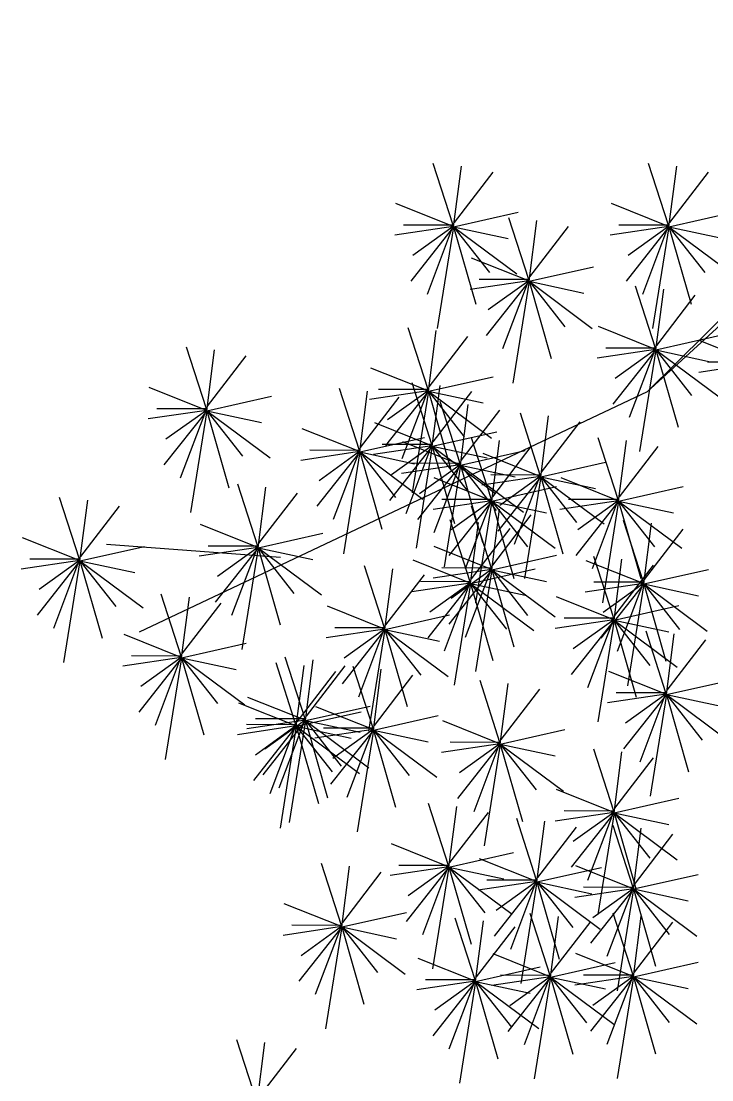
# Model space of a CAD drawing. Header units: millimetres. Extents: x 454 to 24074, y 929 to 15016.
# Drawn here: x 10788 to 11200, y 12976 to 13608 of the extents above; entities that cross this region are included whole.
import ezdxf

# ---------------------------------------------------------------- set-up
doc = ezdxf.new("R2010")
doc.units = ezdxf.units.MM
doc.layers.add('cadblocksdwg.com', color=255, linetype='Continuous')

# ---------------------------------------------------------------- blocks, each defined once
blk = doc.blocks.new('tree side_01')
at = {"color": 0}
for p, q in [((-0.0067, 4.9839), (-0.6088, 4.3884)), ((-0.6088, 4.3884), (-0.004, 4.9424)), ((-0.8356, 4.5833), (-0.8589, 4.6556)), ((-0.5837, 4.5833), (-0.607, 4.6556)), ((-0.8352, 4.5814), (-0.826, 4.6524)), ((-0.8342, 4.5866), (-0.789, 4.6454)), ((-0.5833, 4.5814), (-0.5741, 4.6524)), ((-0.5823, 4.5866), (-0.5371, 4.6454)), ((-0.8356, 4.5818), (-0.9025, 4.6085)), ((-0.5837, 4.5818), (-0.6505, 4.6085)), ((-0.8352, 4.5814), (-0.7595, 4.5984)), ((-0.5833, 4.5814), (-0.5076, 4.5984)), ((-0.8356, 4.5818), (-0.9039, 4.5716)), ((-0.8356, 4.5833), (-0.8937, 4.5835)), ((-0.8352, 4.5814), (-0.8853, 4.5179)), ((-0.8356, 4.5818), (-0.8828, 4.5478)), ((-0.8356, 4.5833), (-0.8662, 4.5023)), ((-0.8352, 4.5814), (-0.8542, 4.4624)), ((-0.8352, 4.5814), (-0.7612, 4.5263)), ((-0.8352, 4.5814), (-0.7712, 4.5676)), ((-0.8352, 4.5814), (-0.7933, 4.528)), ((-0.8352, 4.5814), (-0.8092, 4.4911)), ((-0.7473, 4.5197), (-0.7706, 4.592)), ((-0.7469, 4.5177), (-0.7378, 4.5888)), ((-0.7459, 4.523), (-0.7007, 4.5818)), ((-0.5837, 4.5818), (-0.652, 4.5716)), ((-0.5837, 4.5833), (-0.6417, 4.5835)), ((-0.5833, 4.5814), (-0.6334, 4.5179)), ((-0.5837, 4.5818), (-0.6309, 4.5478)), ((-0.5837, 4.5833), (-0.6143, 4.5023)), ((-0.5833, 4.5814), (-0.6023, 4.4624)), ((-0.5833, 4.5814), (-0.5093, 4.5263)), ((-0.5833, 4.5814), (-0.5573, 4.4911)), ((-0.5833, 4.5814), (-0.5414, 4.528)), ((-0.5833, 4.5814), (-0.5193, 4.5676)), ((-0.7473, 4.5181), (-0.8142, 4.5449)), ((-0.7469, 4.5177), (-0.6713, 4.5347)), ((-0.7473, 4.5197), (-0.8054, 4.5198)), ((-0.7473, 4.5197), (-0.7779, 4.4386)), ((-0.7473, 4.5181), (-0.8156, 4.508)), ((-0.7469, 4.5177), (-0.797, 4.4542)), ((-0.7473, 4.5181), (-0.7945, 4.4842)), ((-0.7469, 4.5177), (-0.7659, 4.3987)), ((-0.7469, 4.5177), (-0.6729, 4.4626)), ((-0.7469, 4.5177), (-0.7209, 4.4275)), ((-0.7469, 4.5177), (-0.6829, 4.5039)), ((-0.7469, 4.5177), (-0.705, 4.4644)), ((-0.599, 4.4395), (-0.6223, 4.5118)), ((-0.5986, 4.4375), (-0.5894, 4.5086)), ((-0.5976, 4.4428), (-0.5524, 4.5016)), ((-0.865, 4.3911), (-0.8883, 4.4634)), ((-0.8646, 4.3892), (-0.8555, 4.4602)), ((-0.599, 4.4379), (-0.6658, 4.4647)), ((-0.8636, 4.3944), (-0.8184, 4.4532)), ((-0.5986, 4.4375), (-0.5229, 4.4545)), ((-0.4801, 4.4214), (-0.5469, 4.4481)), ((-1.1242, 4.3684), (-1.1475, 4.4407)), ((-1.1238, 4.3664), (-1.1147, 4.4375)), ((-0.599, 4.4379), (-0.6673, 4.4278)), ((-0.599, 4.4395), (-0.657, 4.4396)), ((-0.5986, 4.4375), (-0.6487, 4.374)), ((-0.599, 4.4379), (-0.6462, 4.404)), ((-0.599, 4.4395), (-0.6296, 4.3584)), ((-0.5986, 4.4375), (-0.6176, 4.3185)), ((-0.5986, 4.4375), (-0.5246, 4.3824)), ((-0.5986, 4.4375), (-0.5726, 4.3473)), ((-0.5986, 4.4375), (-0.5346, 4.4237)), ((-0.5986, 4.4375), (-0.5567, 4.3842)), ((-1.1228, 4.3717), (-1.0776, 4.4305)), ((-0.4801, 4.4214), (-0.5484, 4.4112)), ((-0.4801, 4.4229), (-0.5381, 4.4231)), ((-0.865, 4.3895), (-0.9319, 4.4163)), ((-0.8604, 4.3268), (-0.8837, 4.3991)), ((-0.8646, 4.3892), (-0.789, 4.4061)), ((-0.86, 4.3248), (-0.8509, 4.3959)), ((-0.6088, 4.3884), (-1.2027, 4.1073)), ((-1.1242, 4.3668), (-1.1911, 4.3936)), ((-1.1238, 4.3664), (-1.0482, 4.3834)), ((-0.9453, 4.32), (-0.9686, 4.3923)), ((-0.9449, 4.3181), (-0.9357, 4.3891)), ((-0.865, 4.3895), (-0.9333, 4.3794)), ((-0.865, 4.3911), (-0.9231, 4.3912)), ((-0.8646, 4.3892), (-0.9147, 4.3257)), ((-0.865, 4.3895), (-0.9123, 4.3556)), ((-0.865, 4.3911), (-0.8957, 4.3101)), ((-0.8646, 4.3892), (-0.8836, 4.2702)), ((-0.8646, 4.3892), (-0.7906, 4.3341)), ((-0.8646, 4.3892), (-0.8387, 4.2989)), ((-0.8646, 4.3892), (-0.8006, 4.3754)), ((-0.8646, 4.3892), (-0.8228, 4.3358)), ((-0.859, 4.3301), (-0.8138, 4.3889)), ((-0.9439, 4.3233), (-0.8987, 4.3821)), ((-0.8276, 4.3047), (-0.8509, 4.377)), ((-0.8272, 4.3028), (-0.818, 4.3738)), ((-1.1242, 4.3668), (-1.1925, 4.3567)), ((-1.1242, 4.3684), (-1.1823, 4.3685)), ((-1.1238, 4.3664), (-1.1739, 4.3029)), ((-1.1242, 4.3668), (-1.1715, 4.3329)), ((-1.1242, 4.3684), (-1.1549, 4.2873)), ((-1.1238, 4.3664), (-1.1428, 4.2474)), ((-1.1238, 4.3664), (-1.082, 4.3131)), ((-1.1238, 4.3664), (-1.0498, 4.3113)), ((-1.1238, 4.3664), (-1.0598, 4.3527)), ((-1.1238, 4.3664), (-1.0979, 4.2762)), ((-0.8262, 4.308), (-0.781, 4.3669)), ((-0.7337, 4.2911), (-0.757, 4.3634)), ((-0.7332, 4.2892), (-0.7241, 4.3602)), ((-0.9453, 4.3185), (-1.0122, 4.3452)), ((-0.8604, 4.3252), (-0.9273, 4.352)), ((-0.7322, 4.2944), (-0.687, 4.3533)), ((-0.9449, 4.3181), (-0.8692, 4.335)), ((-0.86, 4.3248), (-0.7844, 4.3418)), ((-0.7909, 4.2625), (-0.8142, 4.3348)), ((-0.6425, 4.2625), (-0.6659, 4.3348)), ((-0.8604, 4.3252), (-0.9287, 4.3151)), ((-0.8604, 4.3268), (-0.9185, 4.3269)), ((-0.86, 4.3248), (-0.9101, 4.2613)), ((-0.8604, 4.3252), (-0.9076, 4.2913)), ((-0.8276, 4.3032), (-0.8944, 4.3299)), ((-0.8604, 4.3268), (-0.891, 4.2457)), ((-0.86, 4.3248), (-0.879, 4.2058)), ((-0.86, 4.3248), (-0.786, 4.2697)), ((-0.86, 4.3248), (-0.796, 4.3111)), ((-0.86, 4.3248), (-0.834, 4.2346)), ((-0.86, 4.3248), (-0.8181, 4.2715)), ((-0.7905, 4.2606), (-0.7813, 4.3316)), ((-0.7894, 4.2658), (-0.7443, 4.3247)), ((-0.6421, 4.2606), (-0.633, 4.3316)), ((-0.6411, 4.2658), (-0.5959, 4.3247)), ((-0.9453, 4.3185), (-1.0136, 4.3083)), ((-0.9453, 4.32), (-1.0034, 4.3201)), ((-0.9449, 4.3181), (-0.995, 4.2546)), ((-0.9453, 4.3185), (-0.9925, 4.2845)), ((-0.9453, 4.32), (-0.9759, 4.239)), ((-0.9449, 4.3181), (-0.9639, 4.1991)), ((-0.9449, 4.3181), (-0.8709, 4.263)), ((-0.9449, 4.3181), (-0.9189, 4.2278)), ((-0.9449, 4.3181), (-0.8809, 4.3043)), ((-0.9449, 4.3181), (-0.903, 4.2647)), ((-0.8272, 4.3028), (-0.7515, 4.3198)), ((-0.7337, 4.2896), (-0.8005, 4.3163)), ((-0.8276, 4.3032), (-0.8959, 4.293)), ((-0.8276, 4.3047), (-0.8856, 4.3049)), ((-0.8272, 4.3028), (-0.8773, 4.2393)), ((-0.8276, 4.3032), (-0.8748, 4.2692)), ((-0.8276, 4.3047), (-0.8582, 4.2237)), ((-0.8272, 4.3028), (-0.8462, 4.1838)), ((-0.8272, 4.3028), (-0.7532, 4.2477)), ((-0.8272, 4.3028), (-0.8012, 4.2125)), ((-0.8272, 4.3028), (-0.7632, 4.289)), ((-0.8272, 4.3028), (-0.7853, 4.2495)), ((-0.7332, 4.2892), (-0.6576, 4.3062)), ((-0.7909, 4.261), (-0.8577, 4.2877)), ((-0.7337, 4.2896), (-0.8019, 4.2794)), ((-0.7337, 4.2911), (-0.7917, 4.2913)), ((-0.7332, 4.2892), (-0.7833, 4.2257)), ((-0.7337, 4.2896), (-0.7809, 4.2556)), ((-0.7337, 4.2911), (-0.7643, 4.2101)), ((-0.7332, 4.2892), (-0.7523, 4.1702)), ((-0.7332, 4.2892), (-0.6592, 4.2341)), ((-0.7332, 4.2892), (-0.7073, 4.1989)), ((-0.7332, 4.2892), (-0.6692, 4.2754)), ((-0.7332, 4.2892), (-0.6914, 4.2358)), ((-0.6425, 4.261), (-0.7094, 4.2877)), ((-1.0642, 4.208), (-1.0875, 4.2803)), ((-1.0638, 4.206), (-1.0546, 4.2771)), ((-0.7905, 4.2606), (-0.7148, 4.2776)), ((-0.6421, 4.2606), (-0.5665, 4.2776)), ((-1.2726, 4.1927), (-1.2959, 4.265)), ((-1.2721, 4.1908), (-1.263, 4.2618)), ((-1.0628, 4.2113), (-1.0176, 4.2701)), ((-0.7909, 4.261), (-0.8592, 4.2508)), ((-0.7909, 4.2625), (-0.8489, 4.2627)), ((-0.7905, 4.2606), (-0.8406, 4.1971)), ((-0.7909, 4.261), (-0.8381, 4.227)), ((-0.7909, 4.2625), (-0.8215, 4.1815)), ((-0.7905, 4.2606), (-0.8095, 4.1416)), ((-0.7905, 4.2606), (-0.7164, 4.2055)), ((-0.7905, 4.2606), (-0.7265, 4.2468)), ((-0.7905, 4.2606), (-0.7645, 4.1703)), ((-0.7905, 4.2606), (-0.7486, 4.2072)), ((-0.6425, 4.261), (-0.7108, 4.2508)), ((-0.6425, 4.2625), (-0.7006, 4.2627)), ((-0.6421, 4.2606), (-0.6922, 4.1971)), ((-0.6425, 4.261), (-0.6898, 4.227)), ((-0.6425, 4.2625), (-0.6732, 4.1815)), ((-0.6421, 4.2606), (-0.6611, 4.1416)), ((-0.6421, 4.2606), (-0.5681, 4.2055)), ((-0.6421, 4.2606), (-0.5781, 4.2468)), ((-0.6421, 4.2606), (-0.6162, 4.1703)), ((-0.6421, 4.2606), (-0.6003, 4.2072)), ((-1.2711, 4.196), (-1.2259, 4.2548)), ((-0.7909, 4.1823), (-0.8142, 4.2546)), ((-0.7905, 4.1804), (-0.7813, 4.2514)), ((-0.8157, 4.1664), (-0.839, 4.2387)), ((-0.8153, 4.1644), (-0.8061, 4.2355)), ((-0.7894, 4.1856), (-0.7443, 4.2445)), ((-0.6131, 4.1658), (-0.6364, 4.2381)), ((-0.6127, 4.1638), (-0.6036, 4.2349)), ((-1.0642, 4.2064), (-1.1311, 4.2332)), ((-1.0638, 4.206), (-0.9881, 4.223)), ((-0.8143, 4.1697), (-0.7691, 4.2285)), ((-0.6117, 4.1691), (-0.5665, 4.2279)), ((-1.2726, 4.1912), (-1.3394, 4.2179)), ((-1.0377, 4.1948), (-1.2412, 4.2099)), ((-1.2721, 4.1908), (-1.1965, 4.2077)), ((-1.0642, 4.2064), (-1.1325, 4.1963)), ((-1.0642, 4.208), (-1.1223, 4.2081)), ((-1.0638, 4.206), (-1.1139, 4.1425)), ((-1.0642, 4.2064), (-1.1114, 4.1725)), ((-1.0642, 4.208), (-1.0948, 4.1269)), ((-1.0638, 4.206), (-1.0828, 4.087)), ((-1.0638, 4.206), (-0.9898, 4.1509)), ((-1.0638, 4.206), (-0.9998, 4.1923)), ((-1.0638, 4.206), (-1.0378, 4.1158)), ((-1.0638, 4.206), (-1.0219, 4.1527)), ((-0.7909, 4.1808), (-0.8577, 4.2075)), ((-0.7905, 4.1804), (-0.7148, 4.1974)), ((-1.2726, 4.1912), (-1.3409, 4.181)), ((-1.2726, 4.1927), (-1.3306, 4.1928)), ((-1.2721, 4.1908), (-1.3222, 4.1273)), ((-1.2726, 4.1912), (-1.3198, 4.1572)), ((-1.2726, 4.1927), (-1.3032, 4.1117)), ((-1.2721, 4.1908), (-1.2912, 4.0718)), ((-1.2721, 4.1908), (-1.1981, 4.1357)), ((-1.2721, 4.1908), (-1.2081, 4.177)), ((-1.2721, 4.1908), (-1.2462, 4.1005)), ((-1.2721, 4.1908), (-1.2303, 4.1374)), ((-0.9159, 4.1125), (-0.9392, 4.1848)), ((-0.8157, 4.1648), (-0.8825, 4.1916)), ((-0.6131, 4.1642), (-0.68, 4.191)), ((-0.6479, 4.1236), (-0.6712, 4.1959)), ((-0.6475, 4.1216), (-0.6383, 4.1927)), ((-0.6465, 4.1269), (-0.6013, 4.1857)), ((-0.9155, 4.1106), (-0.9063, 4.1816)), ((-0.9144, 4.1158), (-0.8693, 4.1746)), ((-0.7909, 4.1808), (-0.8592, 4.1706)), ((-0.7909, 4.1823), (-0.8489, 4.1825)), ((-0.7905, 4.1804), (-0.8406, 4.1169)), ((-0.7909, 4.1808), (-0.8381, 4.1468)), ((-0.7909, 4.1823), (-0.8215, 4.1013)), ((-0.8153, 4.1644), (-0.7396, 4.1814)), ((-0.7905, 4.1804), (-0.8095, 4.0614)), ((-0.7905, 4.1804), (-0.7164, 4.1253)), ((-0.7905, 4.1804), (-0.7265, 4.1666)), ((-0.7905, 4.1804), (-0.7645, 4.0901)), ((-0.7905, 4.1804), (-0.7486, 4.127)), ((-0.6127, 4.1638), (-0.5371, 4.1808)), ((-0.8157, 4.1648), (-0.884, 4.1547)), ((-0.8157, 4.1664), (-0.8737, 4.1665)), ((-0.8153, 4.1644), (-0.8654, 4.1009)), ((-0.8157, 4.1648), (-0.8629, 4.1309)), ((-0.8157, 4.1664), (-0.8463, 4.0853)), ((-0.8153, 4.1644), (-0.8343, 4.0454)), ((-0.8153, 4.1644), (-0.7893, 4.0742)), ((-0.8153, 4.1644), (-0.7413, 4.1093)), ((-0.8153, 4.1644), (-0.7513, 4.1507)), ((-0.8153, 4.1644), (-0.7734, 4.1111)), ((-0.6131, 4.1642), (-0.6814, 4.1541)), ((-0.6131, 4.1658), (-0.6712, 4.1659)), ((-0.6127, 4.1638), (-0.6628, 4.1003)), ((-0.6131, 4.1642), (-0.6603, 4.1303)), ((-0.6131, 4.1658), (-0.6437, 4.0847)), ((-0.6127, 4.1638), (-0.6317, 4.0448)), ((-0.6127, 4.1638), (-0.5387, 4.1087)), ((-0.6127, 4.1638), (-0.5867, 4.0736)), ((-0.6127, 4.1638), (-0.5487, 4.15)), ((-0.6127, 4.1638), (-0.5708, 4.1105)), ((-1.1537, 4.0794), (-1.177, 4.1517)), ((-1.1533, 4.0775), (-1.1441, 4.1485)), ((-0.6479, 4.122), (-0.7148, 4.1488)), ((-1.1522, 4.0827), (-1.107, 4.1415)), ((-0.9159, 4.111), (-0.9827, 4.1377)), ((-0.6475, 4.1216), (-0.5718, 4.1386)), ((-0.9155, 4.1106), (-0.8398, 4.1275)), ((-0.6479, 4.1236), (-0.7059, 4.1237)), ((-0.6479, 4.1236), (-0.6785, 4.0425)), ((-0.9159, 4.111), (-0.9842, 4.1008)), ((-0.9159, 4.1125), (-0.9739, 4.1126)), ((-0.9155, 4.1106), (-0.9656, 4.0471)), ((-0.9159, 4.111), (-0.9631, 4.077)), ((-0.9159, 4.1125), (-0.9465, 4.0315)), ((-0.9155, 4.1106), (-0.9345, 3.9916)), ((-0.9155, 4.1106), (-0.8415, 4.0555)), ((-0.9155, 4.1106), (-0.8515, 4.0968)), ((-0.9155, 4.1106), (-0.8895, 4.0203)), ((-0.9155, 4.1106), (-0.8736, 4.0572)), ((-0.6479, 4.122), (-0.7162, 4.1118)), ((-0.6475, 4.1216), (-0.6976, 4.0581)), ((-0.6479, 4.122), (-0.6951, 4.0881)), ((-0.6475, 4.1216), (-0.6665, 4.0026)), ((-0.6475, 4.1216), (-0.5735, 4.0665)), ((-0.6475, 4.1216), (-0.5835, 4.1078)), ((-0.6475, 4.1216), (-0.6215, 4.0314)), ((-0.6475, 4.1216), (-0.6056, 4.0683)), ((-1.1537, 4.0779), (-1.2205, 4.1046)), ((-0.5867, 4.0364), (-0.61, 4.1087)), ((-0.5863, 4.0345), (-0.5772, 4.1055)), ((-0.5853, 4.0397), (-0.5401, 4.0985)), ((-1.1533, 4.0775), (-1.0776, 4.0944)), ((-1.1537, 4.0779), (-1.222, 4.0677)), ((-1.1537, 4.0794), (-1.2117, 4.0796)), ((-1.1533, 4.0775), (-1.2034, 4.014)), ((-1.1537, 4.0779), (-1.2009, 4.0439)), ((-1.1537, 4.0794), (-1.1843, 3.9984)), ((-1.1533, 4.0775), (-1.1723, 3.9585)), ((-1.1533, 4.0775), (-1.0792, 4.0224)), ((-1.1533, 4.0775), (-1.0893, 4.0637)), ((-1.1533, 4.0775), (-1.1114, 4.0241)), ((-1.1533, 4.0775), (-1.1273, 3.9872)), ((-1.0087, 4.006), (-1.0321, 4.0783)), ((-1.0083, 4.004), (-0.9992, 4.0751)), ((-1.0195, 3.9992), (-1.0428, 4.0715)), ((-1.0191, 3.9973), (-1.0099, 4.0683)), ((-1.018, 4.0025), (-0.9729, 4.0613)), ((-1.0073, 4.0093), (-0.9621, 4.0681)), ((-0.9292, 3.995), (-0.9526, 4.0673)), ((-0.9288, 3.993), (-0.9197, 4.0641)), ((-0.5867, 4.0349), (-0.6536, 4.0616)), ((-0.9278, 3.9983), (-0.8826, 4.0571)), ((-0.7809, 3.9784), (-0.8042, 4.0507)), ((-0.5863, 4.0345), (-0.5107, 4.0514)), ((-0.7805, 3.9765), (-0.7714, 4.0475)), ((-0.7795, 3.9818), (-0.7343, 4.0406)), ((-0.5867, 4.0364), (-0.6448, 4.0365)), ((-0.5867, 4.0364), (-0.6173, 3.9554)), ((-1.0195, 3.9977), (-1.0863, 4.0244)), ((-1.0087, 4.0044), (-1.0756, 4.0312)), ((-0.5867, 4.0349), (-0.655, 4.0247)), ((-0.5863, 4.0345), (-0.6364, 3.971)), ((-0.5867, 4.0349), (-0.6339, 4.0009)), ((-0.5863, 4.0345), (-0.6053, 3.9155)), ((-0.5863, 4.0345), (-0.5123, 3.9794)), ((-0.5863, 4.0345), (-0.5223, 4.0207)), ((-0.5863, 4.0345), (-0.5444, 3.9811)), ((-0.5863, 4.0345), (-0.5603, 3.9442)), ((-1.0191, 3.9973), (-0.9434, 4.0142)), ((-1.0083, 4.004), (-0.9327, 4.021)), ((-0.9292, 3.9934), (-0.9961, 4.0202)), ((-1.0195, 3.9992), (-1.0775, 3.9994)), ((-1.0087, 4.0044), (-1.077, 3.9943)), ((-1.0087, 4.006), (-1.0668, 4.0061)), ((-1.0083, 4.004), (-1.0584, 3.9405)), ((-1.0087, 4.0044), (-1.056, 3.9705)), ((-1.0195, 3.9992), (-1.0501, 3.9182)), ((-1.0087, 4.006), (-1.0394, 3.9249)), ((-1.0083, 4.004), (-1.0273, 3.885)), ((-1.0083, 4.004), (-0.9343, 3.9489)), ((-1.0083, 4.004), (-0.9824, 3.9138)), ((-1.0083, 4.004), (-0.9443, 3.9903)), ((-1.0083, 4.004), (-0.9665, 3.9507)), ((-0.9288, 3.993), (-0.8532, 4.01)), ((-0.7809, 3.9769), (-0.8478, 4.0036)), ((-1.0195, 3.9977), (-1.0878, 3.9875)), ((-1.0191, 3.9973), (-1.0692, 3.9338)), ((-1.0195, 3.9977), (-1.0667, 3.9637)), ((-1.0191, 3.9973), (-1.0381, 3.8783)), ((-1.0191, 3.9973), (-0.945, 3.9422)), ((-1.0191, 3.9973), (-0.9931, 3.907)), ((-1.0191, 3.9973), (-0.9551, 3.9835)), ((-1.0191, 3.9973), (-0.9772, 3.9439)), ((-0.9292, 3.9934), (-0.9975, 3.9833)), ((-0.9292, 3.995), (-0.9873, 3.9951)), ((-0.9288, 3.993), (-0.9789, 3.9295)), ((-0.9292, 3.9934), (-0.9765, 3.9595)), ((-0.9292, 3.995), (-0.9599, 3.914)), ((-0.9288, 3.993), (-0.9479, 3.874)), ((-0.9288, 3.993), (-0.8548, 3.9379)), ((-0.9288, 3.993), (-0.8648, 3.9793)), ((-0.9288, 3.993), (-0.9029, 3.9028)), ((-0.9288, 3.993), (-0.887, 3.9397)), ((-0.7805, 3.9765), (-0.7049, 3.9935)), ((-0.7809, 3.9769), (-0.8492, 3.9667)), ((-0.7809, 3.9784), (-0.839, 3.9786)), ((-0.7805, 3.9765), (-0.8306, 3.913)), ((-0.7809, 3.9769), (-0.8281, 3.9429)), ((-0.7809, 3.9784), (-0.8115, 3.8974)), ((-0.7805, 3.9765), (-0.7995, 3.8575)), ((-0.7805, 3.9765), (-0.7065, 3.9214)), ((-0.7805, 3.9765), (-0.7165, 3.9627)), ((-0.7805, 3.9765), (-0.7545, 3.8862)), ((-0.7805, 3.9765), (-0.7386, 3.9232)), ((-0.6479, 3.8982), (-0.6712, 3.9705)), ((-0.6475, 3.8963), (-0.6383, 3.9673)), ((-0.6465, 3.9016), (-0.6013, 3.9604)), ((-0.6479, 3.8967), (-0.7148, 3.9234)), ((-0.6475, 3.8963), (-0.5718, 3.9133)), ((-0.841, 3.8346), (-0.8643, 3.9069)), ((-0.8405, 3.8326), (-0.8314, 3.9037)), ((-0.8395, 3.8379), (-0.7943, 3.8967)), ((-0.738, 3.8173), (-0.7613, 3.8896)), ((-0.6479, 3.8967), (-0.7162, 3.8865)), ((-0.6479, 3.8982), (-0.7059, 3.8984)), ((-0.6475, 3.8963), (-0.6976, 3.8328)), ((-0.6479, 3.8967), (-0.6951, 3.8627)), ((-0.6479, 3.8982), (-0.6785, 3.8172)), ((-0.6475, 3.8963), (-0.6665, 3.7773)), ((-0.6475, 3.8963), (-0.5835, 3.8825)), ((-0.6475, 3.8963), (-0.5735, 3.8412)), ((-0.6475, 3.8963), (-0.6215, 3.806)), ((-0.6475, 3.8963), (-0.6056, 3.843)), ((-0.7376, 3.8154), (-0.7285, 3.8864)), ((-0.7366, 3.8206), (-0.6914, 3.8794)), ((-0.6252, 3.809), (-0.6485, 3.8813)), ((-0.6248, 3.8071), (-0.6156, 3.8781)), ((-0.6237, 3.8123), (-0.5786, 3.8711)), ((-0.841, 3.833), (-0.9078, 3.8598)), ((-0.8405, 3.8326), (-0.7649, 3.8496)), ((-0.738, 3.8158), (-0.8049, 3.8425)), ((-0.9663, 3.7646), (-0.9896, 3.8369)), ((-0.9659, 3.7627), (-0.9567, 3.8337)), ((-0.9648, 3.7679), (-0.9197, 3.8268)), ((-0.841, 3.833), (-0.9092, 3.8229)), ((-0.841, 3.8346), (-0.899, 3.8347)), ((-0.8405, 3.8326), (-0.8906, 3.7691)), ((-0.841, 3.833), (-0.8882, 3.7991)), ((-0.841, 3.8346), (-0.8716, 3.7536)), ((-0.8405, 3.8326), (-0.8596, 3.7137)), ((-0.8405, 3.8326), (-0.7665, 3.7775)), ((-0.8405, 3.8326), (-0.8146, 3.7424)), ((-0.8405, 3.8326), (-0.7987, 3.7793)), ((-0.8405, 3.8326), (-0.7765, 3.8189)), ((-0.7376, 3.8154), (-0.662, 3.8324)), ((-0.6252, 3.8074), (-0.692, 3.8342)), ((-0.738, 3.8158), (-0.8063, 3.8056)), ((-0.738, 3.8173), (-0.7961, 3.8175)), ((-0.7376, 3.8154), (-0.7877, 3.7519)), ((-0.738, 3.8158), (-0.7852, 3.7818)), ((-0.738, 3.8173), (-0.7686, 3.7363)), ((-0.7376, 3.8154), (-0.7566, 3.6964)), ((-0.7376, 3.8154), (-0.6636, 3.7603)), ((-0.7376, 3.8154), (-0.7116, 3.7251)), ((-0.7376, 3.8154), (-0.6957, 3.762)), ((-0.7376, 3.8154), (-0.6736, 3.8016)), ((-0.6248, 3.8071), (-0.5491, 3.824)), ((-0.6252, 3.8074), (-0.6935, 3.7973)), ((-0.6252, 3.809), (-0.6832, 3.8091)), ((-0.6248, 3.8071), (-0.6749, 3.7436)), ((-0.6252, 3.8074), (-0.6724, 3.7735)), ((-0.6252, 3.809), (-0.6558, 3.728)), ((-0.6248, 3.8071), (-0.6438, 3.6881)), ((-0.6248, 3.8071), (-0.5508, 3.752)), ((-0.6248, 3.8071), (-0.5988, 3.7168)), ((-0.6248, 3.8071), (-0.5829, 3.7537)), ((-0.6248, 3.8071), (-0.5608, 3.7933)), ((-0.9663, 3.7631), (-1.0331, 3.7898)), ((-0.9659, 3.7627), (-0.8902, 3.7797)), ((-0.7221, 3.706), (-0.7454, 3.7783)), ((-0.6252, 3.7064), (-0.6485, 3.7787)), ((-0.9663, 3.7646), (-1.0243, 3.7648)), ((-0.9663, 3.7646), (-0.9969, 3.6836)), ((-0.8098, 3.7008), (-0.8331, 3.7731)), ((-0.8094, 3.6989), (-0.8003, 3.7699)), ((-0.7216, 3.7041), (-0.7125, 3.7751)), ((-0.7206, 3.7093), (-0.6754, 3.7681)), ((-0.6248, 3.7044), (-0.6156, 3.7755)), ((-0.6237, 3.7097), (-0.5786, 3.7685)), ((-0.9663, 3.7631), (-1.0346, 3.7529)), ((-0.9659, 3.7627), (-1.016, 3.6992)), ((-0.9663, 3.7631), (-1.0135, 3.7291)), ((-0.9659, 3.7627), (-0.9849, 3.6437)), ((-0.9659, 3.7627), (-0.8918, 3.7076)), ((-0.9659, 3.7627), (-0.9399, 3.6724)), ((-0.9659, 3.7627), (-0.9019, 3.7489)), ((-0.9659, 3.7627), (-0.924, 3.7093)), ((-0.8084, 3.7042), (-0.7632, 3.763)), ((-0.7221, 3.7045), (-0.7889, 3.7312)), ((-0.6252, 3.7048), (-0.692, 3.7316)), ((-0.8098, 3.6993), (-0.8767, 3.726)), ((-0.8094, 3.6989), (-0.7338, 3.7159)), ((-0.7216, 3.7041), (-0.646, 3.7211)), ((-0.6248, 3.7044), (-0.5491, 3.7214)), ((-0.7221, 3.7045), (-0.7903, 3.6943)), ((-0.7221, 3.706), (-0.7801, 3.7062)), ((-0.7216, 3.7041), (-0.7717, 3.6406)), ((-0.7221, 3.7045), (-0.7693, 3.6705)), ((-0.7221, 3.706), (-0.7527, 3.625)), ((-0.7216, 3.7041), (-0.7407, 3.5851)), ((-0.7216, 3.7041), (-0.6476, 3.649)), ((-0.7216, 3.7041), (-0.6576, 3.6903)), ((-0.7216, 3.7041), (-0.6957, 3.6138)), ((-0.7216, 3.7041), (-0.6798, 3.6507)), ((-0.6252, 3.7048), (-0.6935, 3.6947)), ((-0.6252, 3.7064), (-0.6832, 3.7065)), ((-0.6248, 3.7044), (-0.6749, 3.6409)), ((-0.6252, 3.7048), (-0.6724, 3.6709)), ((-0.6252, 3.7064), (-0.6558, 3.6253)), ((-0.6248, 3.7044), (-0.6438, 3.5854)), ((-0.6248, 3.7044), (-0.5508, 3.6493)), ((-0.6248, 3.7044), (-0.5608, 3.6907)), ((-0.6248, 3.7044), (-0.5829, 3.6511)), ((-0.6248, 3.7044), (-0.5988, 3.6142)), ((-0.8098, 3.6993), (-0.8781, 3.6891)), ((-0.8098, 3.7008), (-0.8679, 3.701)), ((-0.8094, 3.6989), (-0.8595, 3.6354)), ((-0.8098, 3.6993), (-0.8571, 3.6653)), ((-0.8098, 3.7008), (-0.8405, 3.6198)), ((-0.8094, 3.6989), (-0.8284, 3.5799)), ((-0.8094, 3.6989), (-0.7354, 3.6438)), ((-0.8094, 3.6989), (-0.7835, 3.6086)), ((-0.8094, 3.6989), (-0.7454, 3.6851)), ((-0.8094, 3.6989), (-0.7675, 3.6456)), ((-1.0654, 3.5586), (-1.0887, 3.6309)), ((-1.0649, 3.5567), (-1.0558, 3.6277)), ((-1.0639, 3.5619), (-1.0187, 3.6207))]:
    blk.add_line(p, q, dxfattribs=at)

msp = doc.modelspace()

# ---------------------------------------------------------------- block references
at = {"layer": 'cadblocksdwg.com', "xscale": 510.3099452236204, "yscale": 510.3099452236204, "zscale": 510.3099452236204}
msp.add_blockref('tree side_01', (11472.2, 11147.14), dxfattribs=at)

doc.saveas('drawing.dxf')
